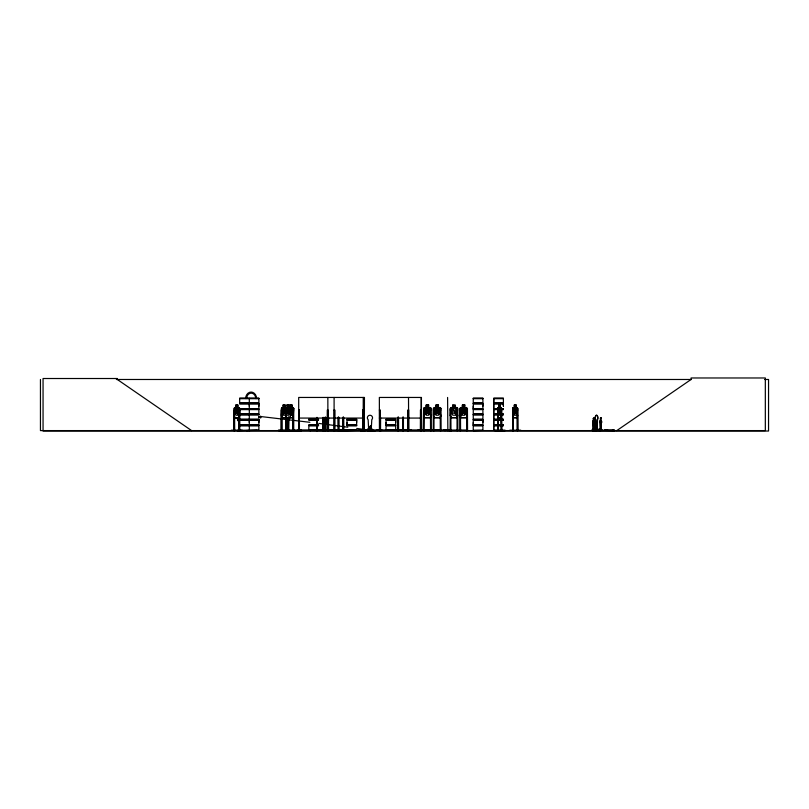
<?xml version="1.0" encoding="UTF-8"?>
<svg xmlns="http://www.w3.org/2000/svg" width="809" height="809" viewBox="0 0 809 809"><rect width="100%" height="100%" fill="white"/><g stroke="black" fill="none" stroke-linecap="round" stroke-linejoin="round"><path stroke-width="1.21" d="M249.303 422.5L249.303 420.124L249.303 424.867M249.303 406.28L249.303 403.913L249.303 408.646M258.86 422.5L258.86 420.124L239.828 420.124M258.86 406.28L258.86 403.913L239.666 403.913M347.01 424.867L347.01 420.124L356.648 420.124L356.638 424.867L347.01 424.867L347.021 422.5M356.638 422.5L356.638 420.124M386.055 424.867L386.055 420.124L395.692 420.124L395.682 424.867L386.055 424.867L386.065 422.5M395.682 422.5L395.682 420.124M473.255 424.867L473.255 420.124L482.902 420.124L482.892 424.867L473.255 424.867L473.265 422.5M473.255 408.646L473.255 403.913L482.902 403.913L482.892 408.646L473.255 408.646L473.265 406.28M482.892 422.5L482.892 420.124M482.892 406.28L482.892 403.913M503.4 424.867L493.753 424.867L493.763 420.124L503.4 420.124M497.333 408.646L493.753 408.646L493.763 403.913L503.4 403.913L503.4 406.28L503.39 403.913M417.707 430.206L430.368 430.054M451.584 430.58L443.848 430.166L456.964 430.044M451.584 430.58L443.858 430.206M594.028 429.812L594.2 423.188A1.719 0.829 -90 0 0 594.13 420.488L594.018 418.405M597.093 429.599L597.355 419.669A2.579 1.264 -90 0 0 597.355 416.018A2.579 1.264 -90 0 0 595.566 416.018A2.579 1.264 -90 0 0 595.566 419.669L595.829 429.599L597.234 429.599L597.497 419.669A2.579 1.264 -90 0 0 597.497 416.018A2.579 1.264 -90 0 0 595.707 416.018A2.579 1.264 -90 0 0 595.707 419.669L595.97 429.599M600.43 418.405L600.318 420.488A1.719 0.829 -90 0 0 600.157 423.188L600.318 429.812L601.239 429.812L601.32 423.188A1.719 0.829 -90 0 0 601.148 420.488L600.945 417.879M601.239 429.812L601.411 423.188A1.719 0.829 -90 0 0 601.239 420.488L601.239 420.488M371.139 429.953L371.139 430.59L370.815 425.645L370.502 430.53L367.347 430.59M595.717 428.315C594.807 428.335 596.698 427.567 596.324 428.477M595.293 428.194L595.849 428.173M371.25 429.599L371.786 419.669A2.579 2.579 0 0 0 371.786 416.018A2.579 2.579 0 0 0 368.135 416.018A2.579 2.579 0 0 0 368.135 419.669L368.671 429.599L370.391 429.599M594.13 418.627L594.028 420.488A1.719 0.829 -90 0 1 594.2 423.188L594.13 429.812L593.209 429.812L593.037 423.188A1.719 0.829 -90 0 1 593.3 420.488L593.209 418.627L593.917 417.879M593.563 428.871L592.724 429.124L593.169 428.821M593.209 428.881L592.633 428.679L592.633 430.186M595.293 428.477C595.384 427.951 595.707 427.921 595.495 428.487M596.415 428.325L596.294 428.477M600.136 428.831L600.683 428.831M599.985 428.8L600.652 428.901M370.461 428.082L370.664 425.645L369.683 430.53M369.794 427.9L370.178 428.335M327.514 420.791L327.564 417.929M239.06 407.534L239.717 408.464L239.646 430.398M346.98 430.58L356.658 430.398M370.128 428.446L370.128 427.9M370.047 427.87L369.895 427.941M370.593 425.645L369.935 430.166M600.136 428.891L600.379 429.134M328.555 430.58L328.484 417.252M501.125 417.757L501.519 415.229M501.631 415.239L501.196 417.757L498.142 417.757L498.233 407.534M593.219 418.405L594.008 418.02M600.5 428.871L599.752 428.679L599.752 430.186L599.853 428.679M494.501 430.53L505.099 430.59L493.712 430.408L493.753 425.817L503.4 425.817M501.196 430.53L501.236 409.981L501.823 409.981L501.823 430.59L501.863 429.842L501.175 429.842M369.45 430.53L370.532 425.645L372.15 430.59L372.201 429.953M369.379 430.53L370.522 425.645M326.715 417.919L326.27 419.952L327.149 417.626L328.009 419.952M291.907 407.534L293.121 407.534L293.748 408.424L293.07 417.757L281.947 417.757M289.935 417.677L290.532 415.229M289.976 417.757L290.653 415.239L290.593 408.424L289.956 407.534M239.08 417.757L239.777 415.239L239.777 408.424L239.11 407.534L237.836 407.534M509.781 430.206L520.763 430.206M301.393 430.53L278.417 430.489L301.444 430.59M376.6 430.206L382.111 430.176M395.176 430.166L411.447 430.196L386.024 430.398L386.055 425.817L395.692 425.817L395.692 430.388M231.263 430.206L242.265 430.206M440.915 415.229L440.076 417.677L434.241 417.677M441.006 415.239L440.136 417.757L434.18 417.757L433.391 415.239L433.482 408.474L434.2 407.534L435.93 407.534L435.93 404.996L438.468 404.996L438.377 407.615L439.651 408.464L439.651 413.197L438.377 415.229L436.011 415.229L434.746 413.197L434.746 408.464L436.011 407.615L436.011 405.076L438.377 405.076M457.833 415.219L456.964 417.747L451.007 417.747L450.219 415.219L450.3 408.454L451.028 407.514L452.757 407.514L452.757 404.975L455.295 404.975L455.204 407.594L456.478 408.444L456.478 413.177L455.204 415.209L452.838 415.209L451.574 413.177L451.574 408.444L452.838 407.594L452.838 405.056M466.5 417.677L467.349 415.229M467.44 415.239L466.56 417.757L460.604 417.757L459.815 415.239L459.906 408.474L460.634 407.534L462.364 407.534L462.354 404.996L464.902 404.996L464.811 407.615L466.085 408.464L466.085 413.197L464.811 415.229L462.435 415.229L461.17 413.197L461.181 408.464L462.445 407.615L462.445 405.076L464.811 405.076M328.242 420.791L328.636 417.687M328.636 419.932L328.262 420.872L325.845 420.872L325.552 419.982M289.865 413.197L290.613 411.356L289.895 409.597M260.094 416.574C261.287 414.734 261.287 419.386 260.094 417.535M308.907 430.206L310.11 430.166M309.746 430.54L309.523 429.842M310.059 430.53L310.211 429.842M379.431 430.55L379.35 397.452L421.145 397.452L421.206 430.59M379.785 430.53L379.826 429.842M423.39 430.54L423.623 408.434L424.432 407.534L426.161 407.534L426.161 404.996L428.689 404.996L428.608 407.615L429.882 408.464L429.882 413.197L428.608 415.229L426.242 415.229L424.978 413.197L424.978 408.464L426.242 407.615L426.242 405.076L428.608 405.076M450.067 430.469L450.957 429.822M459.664 430.489L460.554 429.842M497.869 408.474L498.253 407.615M290.026 414.36L290.997 411.912L291.978 414.36L292.555 414.279L291.351 411.366L292.484 408.454L290.967 410.78L290.037 408.474M593.098 430.57L593.442 429.468M599.216 430.57L599.317 429.468L601.795 429.468M600.217 430.57L600.46 429.468M594.221 430.58L594.332 428.912L598.084 428.912L598.084 430.257M594.322 430.257L594.787 430.57M596.364 430.57L596.112 430.59M612.716 430.57L612.575 429.983L612.807 430.58M614.011 430.58L614.466 429.983L604.131 430.257M614.628 430.57L592.299 430.186M460.442 417.211L465.276 407.534M512.775 408.474L513.27 407.615M281.36 430.59L281.39 408.434L281.957 407.534L283.231 407.534M281.997 417.757L281.39 415.239L282.017 407.534M288.338 408.434L288.904 407.534L288.398 408.474M600.44 418.02L601.036 417.879M600.622 417.879L600.42 418.627M285.87 417.677L285.203 408.434L285.84 407.534M234.165 430.59L234.135 408.434L234.741 407.534L236.016 407.534M234.135 408.434L234.762 407.615L239.09 407.615M493.733 414.178L497.333 414.41M368.044 428.912L367.569 430.59L367.812 429.983M368.024 430.57L369.086 430.59L368.257 430.57M371.21 430.57L370.623 430.56L371.988 430.55L370.947 425.645M372.211 430.55L371.604 430.56L370.906 425.645L371.432 429.306M283.292 407.615L282.402 408.464L282.402 413.197L283.292 415.229L284.96 415.229L285.85 413.197L285.85 408.464L284.96 407.615L284.899 405.076L283.231 405.076L283.292 407.615L283.231 404.996M289.389 408.414L288.348 411.366L289.531 414.38L287.984 411.912L286.426 414.38L287.599 411.356L286.477 408.454L287.953 410.78L288.904 408.474L290.239 407.615L290.178 404.996M238.109 418.223L238.25 419.042M594.666 430.408L594.686 429.468L592.198 429.468L592.259 430.58M614.466 430.408L592.532 430.57M246.432 430.54L257.201 430.206M473.255 430.388L473.255 425.817L482.902 425.817L482.902 430.388L473.235 430.58M616.802 430.59L691.068 379.482L691.068 377.975L765.324 377.975L765.324 430.59L40.45 430.59L40.45 379.482M301.433 430.166L278.417 430.206M367.802 430.59L368.024 428.912L368.338 429.983M368.065 430.59L371.907 430.257M371.968 430.57L371.584 428.912M323.003 430.54L323.165 417.424L323.216 430.59M116.375 379.482L691.452 379.482M764.758 379.482L768.55 379.482L768.55 431.025L43.059 431.025L43.059 378.511L117.325 378.511L117.325 379.482L191.581 430.59M239.656 398.2L258.88 398.2M473.245 398.2L482.912 398.2M493.753 398.2L503.41 398.2M239.676 398.675L258.86 398.675M473.265 398.675L482.892 398.675M503.39 398.675L493.763 398.675L493.763 402.963L503.4 402.963L503.4 398.392L493.753 398.392L493.753 402.963M239.595 403.286L258.931 403.286M473.184 403.286L482.963 403.286M493.692 403.286L503.471 403.286M239.595 403.58L258.931 403.58M473.184 403.58L482.963 403.58M493.692 403.58L503.471 403.58M283.17 404.996L285.021 404.996M287.003 404.996L288.853 404.996L288.853 407.534L290.178 407.534M291.958 404.996L290.118 404.996L290.118 407.534M500.367 404.996L499.022 404.996L498.435 408.464L499.062 415.229L500.245 415.229L500.882 413.197L500.286 404.996L500.367 407.534L501.186 407.534M512.714 430.59L512.724 408.434L513.25 407.534L514.382 407.534L514.322 404.996L516.051 404.996L516.051 407.534L517.123 407.534L517.709 408.424L517.861 430.59L517.871 429.842L517.143 429.842L517.143 430.59M236.026 405.076L237.836 405.076M287.064 405.076L288.793 405.076M290.178 405.076L291.907 405.076L291.847 407.615L292.797 408.464L292.797 413.197L291.907 415.229L290.239 415.229M499.062 405.076L500.326 405.076M514.372 405.076L515.99 405.076M284.96 407.534L287.064 407.534M428.689 407.534L430.337 407.534L431.227 408.424L431.227 430.59M438.468 407.534L440.106 407.534L441.006 408.424L441.107 430.54M455.295 407.514L456.933 407.514L457.833 408.403L457.843 430.155M464.892 407.534L466.54 407.534L467.44 408.424L467.551 430.54M498.162 407.534L499.092 407.534M281.987 407.615L293.091 407.615M434.241 407.615L440.076 407.615L440.915 408.464M456.903 407.594L451.068 407.594L450.3 408.454L450.117 430.58M460.665 407.615L466.51 407.615M498.172 407.615L501.165 407.615M513.209 407.615L517.103 407.615M285.203 408.434L284.404 411.366L285.587 414.38L284.05 411.912L283.089 414.36L282.483 414.279L283.666 411.356L282.553 408.454L284.02 410.78L285.264 408.403L285.82 417.757M290.593 408.424L289.935 407.615M293.06 407.534L293.748 408.424M497.757 408.434L497.808 430.59M517.062 407.534L517.709 408.424M239.828 408.646L258.87 408.646L258.87 403.913M500.983 408.646L503.4 408.646M239.767 408.98L258.931 408.98M473.184 408.98L482.963 408.98M493.692 408.98L497.313 408.98M501.024 408.98L503.471 408.98M239.767 409.273L258.931 409.273M473.184 409.273L482.963 409.273M493.692 409.273L497.313 409.273M501.024 409.273L503.471 409.273M239.828 409.607L258.87 409.607L258.87 414.168L239.838 414.046M497.333 414.178L493.753 414.168L493.753 409.607L497.333 409.607M500.983 409.607L503.4 409.607M239.656 409.981L238.958 409.981L239.08 430.59M293.627 409.981L292.949 409.981L292.888 430.59M298.693 409.981L299.381 409.981L299.431 430.59M334.097 409.981L334.784 409.981L334.693 430.59M364.444 409.981L363.747 409.981L363.666 430.59M379.35 409.981L380.038 409.981L380.088 430.59M421.145 409.981L420.447 409.981L420.367 430.59M421.428 409.981L421.62 430.55M423.572 409.981L424.27 409.981L424.189 430.59M431.146 409.981L430.449 409.981L430.53 430.59M433.351 409.981L434.049 409.981L433.968 430.59M440.915 409.981L440.217 409.981L440.298 430.59M450.168 409.961L450.876 409.961L450.957 430.58M457.742 409.961L457.045 409.961L457.045 430.58M459.775 409.981L460.473 409.981L460.554 430.59M467.339 409.981L466.641 409.981L466.722 430.59M497.808 409.981L498.384 409.981M512.694 409.981L513.351 409.981M517.861 409.981L517.204 409.981L517.345 430.59L517.406 409.981M482.892 414.046L473.265 414.046L473.255 409.607L482.902 409.607L482.902 414.168L473.204 414.36L482.912 414.37M497.343 414.046L493.763 414.046L493.763 409.607M503.39 414.046L500.973 414.046L503.41 414.178M239.828 414.178L258.88 414.178M239.828 414.42L258.88 414.37M500.983 414.41L503.41 414.42M239.828 414.582L258.88 414.582M497.333 414.613L493.753 414.592L493.753 419.173L503.4 419.173M500.993 414.613L503.41 414.613M239.838 414.886L258.86 414.886M473.265 414.886L482.892 414.886M497.343 414.886L493.763 414.886L493.763 419.173M500.973 414.886L503.39 414.886M239.777 415.239L239.029 417.677L234.711 417.677L234.145 415.229L234.721 417.757M512.653 415.239L513.23 417.757L517.143 417.757L517.709 415.239M281.987 417.677L293.091 417.677M456.903 417.656L451.068 417.656L450.3 415.209M466.51 417.677L460.665 417.677L459.906 415.229M498.172 417.677L501.165 417.677M513.209 417.677L517.103 417.677M234.661 417.757L239.13 417.757M235.207 418.152L237.391 418.152L238.099 419.416M298.693 418.071L364.444 418.071M379.35 418.071L421.145 418.071M235.136 418.233L237.32 418.233M601.148 418.627L601.117 418.02M239.828 419.173L258.87 419.173M308.856 419.173L318.503 419.173M347.01 419.173L356.648 419.173M386.055 419.173L395.692 419.173M239.767 419.507L258.931 419.507M308.785 419.507L318.574 419.507M346.94 419.507L356.718 419.507M385.984 419.507L395.763 419.507M473.184 419.507L482.963 419.507M493.692 419.507L503.471 419.507M239.767 419.8L258.931 419.8M308.785 419.8L318.574 419.8M346.94 419.8L356.718 419.8M385.984 419.8L395.763 419.8M473.184 419.8L482.963 419.8M493.692 419.8L503.471 419.8M327.514 419.942L326.543 419.942L326.543 417.575M308.856 420.124L318.503 420.124M593.3 420.488L593.209 420.488A1.719 0.829 -90 0 0 593.037 423.188L593.3 429.812M600.318 420.488L600.42 420.488A1.719 0.829 -90 0 0 600.248 423.188L600.42 429.812M238.028 420.771L237.34 418.152M326.725 422.055L327.342 422.055M326.725 422.905L327.342 422.905M239.828 424.867L258.87 424.867L258.87 420.124M308.856 424.867L318.503 424.867M239.767 425.19L258.931 425.19M308.785 425.19L318.574 425.19M346.94 425.19L356.718 425.19M385.984 425.19L395.763 425.19M473.184 425.19L482.963 425.19M493.692 425.19L503.471 425.19M239.767 425.483L258.931 425.483M308.785 425.483L318.574 425.483M346.94 425.483L356.718 425.483M385.984 425.483L395.763 425.483M473.184 425.483L482.963 425.483M493.692 425.483L503.471 425.483M239.828 425.817L258.87 425.817L258.87 430.388L237.067 430.489L258.86 430.257M318.503 425.817L308.856 425.817L308.816 430.418L346.434 430.54M347.01 425.817L356.648 425.817M370.562 427.728L369.379 427.728L369.379 429.983M592.724 429.033L593.584 429.063M457.823 429.822L456.964 429.822L456.964 430.58M605.152 429.771L606.861 429.771M233.801 429.842L234.63 429.842M239.717 429.842L238.888 429.842L238.898 430.59M281.097 429.842L281.916 429.842M286.74 429.842L285.931 429.842L285.941 430.59M288.044 429.842L288.864 429.842L288.853 430.59M292.878 429.842L293.687 429.842M447.508 429.842L447.933 430.59M467.42 429.842L466.56 429.842L466.56 430.59M497.737 429.842L498.445 429.842M513.402 429.842L512.633 429.842L512.633 430.59M597.932 429.983L594.484 429.983L594.484 428.912M310.373 430.054L346.414 430.53M434.13 430.054L440.136 430.054M460.554 430.054L466.56 430.054M599.449 430.044L600.591 430.044M606.558 430.044L607.711 430.044M308.866 430.257L346.404 430.206M347.021 430.257L356.638 430.257M360.733 430.206L366.164 430.206L360.693 430.59M386.065 430.257L411.447 430.196M473.265 430.257L482.892 430.257M505.119 430.206L493.763 430.257L493.763 425.817M360.763 430.54L366.174 430.53M261.004 416.574L309.877 422.298M318.786 423.42L347.799 427.213M356.739 428.436L367.913 429.983M370.967 430.408L370.815 429.953M364.576 430.53L364.525 429.842M316.997 430.54L317.098 417.424L317.168 430.59M498.435 430.53L498.384 416.038M288.732 407.615L289.632 408.464L289.632 413.197L288.732 415.229L287.064 415.229L286.164 413.197L286.164 408.464L287.064 407.615L287.064 404.996M431.146 408.464L430.297 407.615L424.462 407.615L423.704 408.474L423.704 415.229L424.462 417.677L430.297 417.677L431.146 415.229L430.358 417.757L424.401 417.757L423.623 415.239M237.391 419.841L238.099 420.69M286.113 407.534L286.801 408.424M286.083 407.615L286.679 408.464M501.115 407.534L501.58 430.59M501.095 407.615L501.428 430.59M452.373 407.514L457.176 417.11M325.582 419.942L325.916 420.872M512.775 415.229L513.27 417.677M497.869 415.229L498.253 417.677M370.775 425.645L370.876 428.082M601.704 429.468L601.795 430.368M600.126 428.679L600.238 430.186M596.334 428.912L596.334 429.983M596.081 428.912L596.193 430.257M595.576 429.983L595.737 427.728L594.989 427.728L594.989 429.983M595.151 427.728L595.151 429.983M593.341 429.468L593.341 430.186M593.118 428.679L593.118 430.186M593.007 428.679L593.007 430.186M592.744 428.679L592.744 430.186M517.649 408.424L517.659 430.59M515.98 404.996L516.759 413.197L515.93 415.229L514.372 415.229L513.543 413.197L513.543 408.464L514.372 407.615L514.382 404.996M513.351 417.252L513.402 430.59M513.149 409.981L513.199 430.59M513.037 429.842L513.007 430.59L512.896 409.981M498.152 409.981L498.192 430.59M498.041 417.252L498.041 430.59M493.753 403.913L493.753 408.646M493.753 420.124L493.753 424.867M467.258 429.842L467.258 430.59M460.392 429.842L460.392 430.59M459.815 408.434L459.775 430.59M457.661 429.822L457.661 430.58M447.852 430.59L447.589 397.452M445.84 430.59L445.84 429.953L297.924 429.953L297.924 430.59M444.778 429.953L444.778 430.59M440.834 429.842L440.834 430.59M440.136 429.842L440.136 430.59M434.13 429.842L434.13 430.59M433.432 429.842L433.432 430.59M433.391 408.434L433.27 430.59M431.066 429.842L431.066 430.59M430.368 429.842L430.368 430.59M424.351 429.842L424.351 430.59M423.653 429.842L423.653 430.59M421.438 397.452L421.428 430.59M421.064 429.842L421.064 430.59M420.528 429.842L420.528 430.59M408.515 397.452L408.656 430.59L408.697 409.981L408.019 409.981L408.049 430.59M408.323 429.842L408.393 430.59M408.211 409.981L408.151 430.59M407.958 429.842L407.958 430.59M407.584 429.953L407.584 430.59M403.428 417.252L403.428 430.59M403.297 429.842L403.408 430.59M403.246 417.252L403.155 430.59L402.933 417.252M402.882 429.842L402.882 430.59M402.751 417.252L402.69 430.59M398.544 417.252L398.594 430.59M398.513 429.842L398.412 430.59M398.352 417.252L398.352 430.59M398.048 417.252L398.048 430.59M397.988 429.842L397.886 430.59M397.856 417.252L397.856 430.59M381.17 429.953L381.17 430.59M380.685 429.842L380.685 430.59M380.604 417.424L380.523 430.59M379.846 409.981L379.856 430.59M379.542 409.981L379.633 430.59M379.3 429.842L379.3 430.59M375.538 430.59L372.383 430.59M372.939 429.953L372.979 430.59M370.077 429.953L370.077 430.59M364.363 430.59L364.444 397.452L298.693 397.452L298.723 430.59M363.828 429.842L363.828 430.59M363.504 429.842L363.504 430.59M363.413 430.59L363.443 409.981L362.756 409.981L362.705 430.59M363.251 397.452L363.17 430.59L363.029 429.842M362.948 409.981L362.887 430.59M360.551 429.953L360.551 430.59M343.653 417.252L343.623 430.59L343.461 417.252M343.269 429.842L343.35 430.59M343.158 417.252L343.107 430.59M342.965 417.252L342.965 430.59L342.915 429.842M338.88 429.842L338.88 430.59M338.819 417.252L338.789 430.59M338.627 417.252L338.688 430.59M338.516 429.842L338.445 430.59L338.334 417.252M338.142 417.252L338.172 430.59M334.845 429.842L334.845 430.59M334.592 409.981L334.653 430.59M334.37 429.842L334.4 430.59M334.289 409.981L334.228 430.59M334.097 397.452L334.097 430.59M333.632 429.953L333.632 430.59M328.302 429.842L328.272 430.59M328.191 417.252L328.161 430.59M327.847 397.452L327.918 430.59L328.039 409.981L327.352 409.981L327.301 430.59M327.594 420.791L327.635 423.41L326.512 423.41L326.027 417.575M327.655 429.842L327.625 430.59M327.544 409.981L327.483 430.59M326.624 420.791L326.593 423.41M325.653 417.252L325.683 430.59M325.44 430.59L325.41 417.252L325.289 430.59M325.127 417.252L325.087 430.59M323.913 417.424L323.984 430.59M323.822 429.842L323.822 430.59M323.003 417.424L322.892 430.59L322.831 429.842M316.835 417.424L316.946 430.59M316.764 429.842L316.764 430.59L316.531 429.842M316.44 429.842L316.359 430.59M310.413 430.054L310.413 430.59M310.272 429.842L310.373 430.59M299.188 409.981L299.249 430.59M298.996 429.842L298.986 430.59M298.885 409.981L298.885 430.59M293.687 408.424L293.627 430.59M293.434 409.981L293.495 430.59M293.323 429.842L293.252 430.59M293.131 409.981L293.08 430.59M291.907 404.996L291.907 407.615M288.793 404.996L288.793 407.615M288.793 417.252L288.661 430.59M288.611 417.252L288.489 430.59M288.419 429.842L288.388 430.59M288.307 417.252L288.247 430.59M288.115 417.252L288.115 430.59M286.679 417.252L286.74 430.59M286.487 417.252L286.487 430.59L286.376 429.842M286.184 417.252L286.133 430.59M286.002 417.252L286.002 430.59M284.96 404.996L284.96 407.615M281.906 430.59L281.845 409.981L281.168 409.981L281.168 430.59M281.663 409.981L281.714 430.59M281.471 429.842L281.441 430.59M249.314 398.392L249.303 402.963M249.314 409.607L249.314 414.168M249.314 414.613L249.303 419.173M249.314 425.817L249.374 430.59M239.474 409.981L239.535 430.59M239.393 429.842L239.363 430.59M239.14 409.981L239.231 430.59M236.076 405.076L236.076 407.615L235.146 408.464L235.146 413.197L236.076 415.229L237.836 415.229L238.776 413.197L237.897 404.996L235.965 404.996L236.026 407.615M234.63 430.59L234.57 409.981L233.872 409.981L233.872 430.59L233.993 429.842M234.388 409.981L234.448 430.59M234.276 429.842L234.297 430.59M245.633 398.564A6.492 5.471 -90 0 1 251.103 392.062A6.492 5.471 -90 0 1 256.564 398.564M246.624 398.564A5.42 4.561 -90 0 1 251.195 393.134A5.42 4.561 -90 0 1 255.755 398.564M258.597 416.807C259.133 420.306 260.215 414.43 258.597 416.807M500.862 414.279L499.76 411.912L498.647 414.279L499.487 411.356L498.759 408.414L500.245 408.464L500.245 413.197L499.062 413.197L499.062 408.464L499.74 410.78L500.822 408.454L500.013 411.366L500.862 414.279M516.698 414.279L515.242 411.912L514.342 414.36L513.786 414.279L514.888 411.356L513.937 408.414L515.93 408.464L515.93 413.197L514.372 413.197L514.352 408.474L515.222 410.78L516.638 408.454L515.576 411.366L516.698 414.279M238.524 414.279L237.917 414.36L236.885 411.912L235.257 414.38L236.491 411.356L235.308 408.454L236.855 410.78L238.453 408.454L237.259 411.366L238.524 414.279M429.65 414.279L428.831 414.36L427.435 411.912C426.474 415.745 423.35 414.987 426.899 411.356C423.532 408.444 426.535 406.927 427.395 410.78C428.355 407.129 431.379 407.898 427.941 411.366L429.65 414.279M439.418 414.279L438.549 414.289L437.204 411.912C436.253 415.745 433.118 414.987 436.668 411.356C433.311 408.444 436.304 406.927 437.163 410.78C438.124 407.129 441.158 407.898 437.72 411.366L439.418 414.279M465.842 414.279L464.973 414.289L463.628 411.912C462.677 415.745 459.542 414.987 463.092 411.356C459.734 408.444 462.728 406.927 463.587 410.78C464.548 407.129 467.582 407.898 464.144 411.366L465.842 414.279M258.88 398.372L239.656 398.382L239.676 402.963L258.87 402.963L258.87 398.392M482.912 398.382L473.245 398.382L473.265 402.963L482.902 402.963L482.902 398.392M237.522 405.501L236.39 405.501L236.39 406.351L237.522 406.351L237.522 405.501M284.657 405.501L283.595 405.501L283.595 406.351L284.657 406.351L284.657 405.501M288.439 405.501L287.357 405.501L287.357 406.351L288.439 406.351L288.439 405.501M291.604 405.501L290.532 405.501L290.532 406.351L291.604 406.351L291.604 405.501M428.183 405.501L426.667 405.501L426.667 406.351L428.183 406.351L428.183 405.501M437.962 405.501L436.435 405.501L436.435 406.351L437.962 406.351L437.962 405.501M454.789 405.481L453.262 405.481L453.262 406.33L454.789 406.33L454.789 405.481M464.396 405.501L462.859 405.501L462.869 406.351L464.396 406.351L464.386 405.501M500.033 405.501L499.274 405.501L499.274 406.351L500.033 406.351L500.033 405.501M515.657 405.501L514.655 405.501L514.655 406.351L515.657 406.351L515.657 405.501M237.836 408.464L236.076 408.464L236.076 413.197L237.836 413.197L237.836 408.464M284.96 408.464L283.292 408.464L283.292 413.197L284.96 413.197L284.96 408.464M288.732 408.464L287.064 408.464L287.064 413.197L288.732 413.197L288.732 408.464M291.907 408.464L290.239 408.464L290.239 413.197L291.907 413.197L291.907 408.464M428.608 408.464L426.242 408.464L426.242 413.197L428.608 413.197L428.608 408.464M438.377 408.464L436.011 408.464L436.011 413.197L438.377 413.197L438.377 408.464M455.204 408.444L452.838 408.444L452.838 413.177L455.204 413.177L455.204 408.444M464.811 408.464L462.435 408.464L462.445 413.197L464.811 413.197L464.811 408.464M482.912 414.613L473.245 414.592L473.265 419.173L482.902 419.173L482.902 414.613"/></g></svg>
